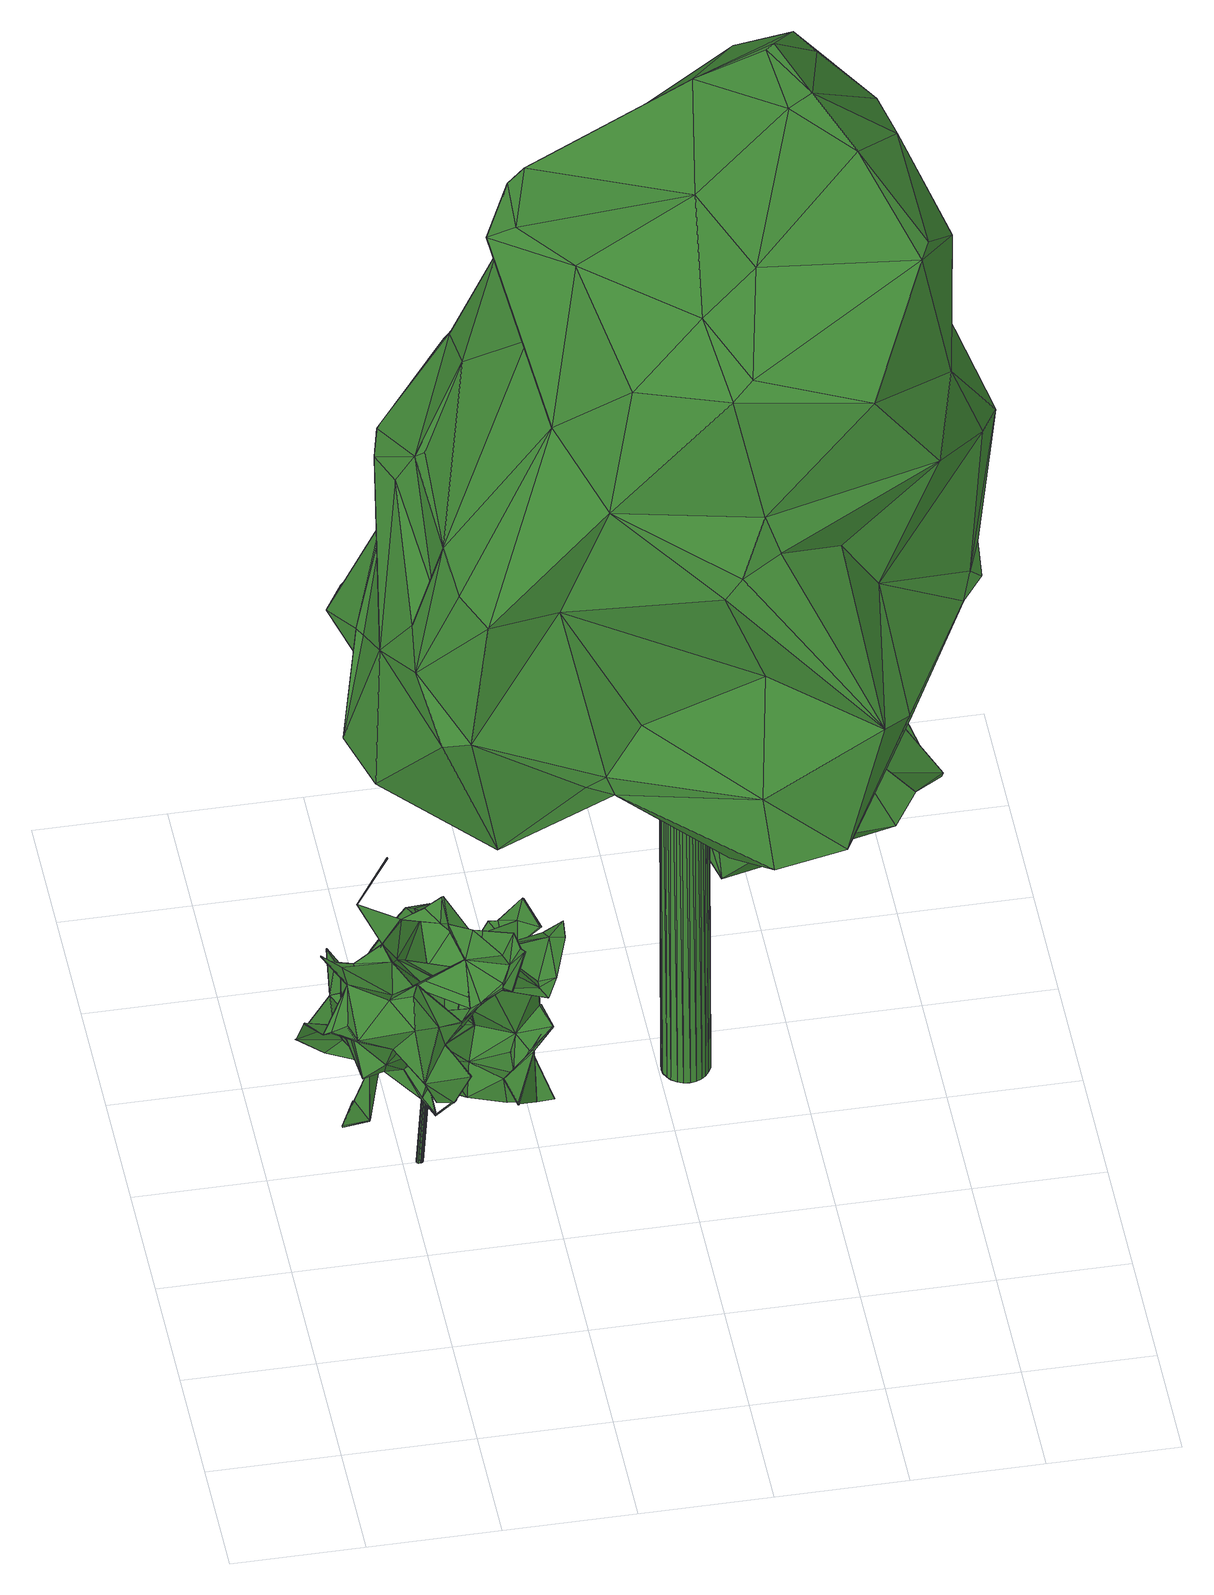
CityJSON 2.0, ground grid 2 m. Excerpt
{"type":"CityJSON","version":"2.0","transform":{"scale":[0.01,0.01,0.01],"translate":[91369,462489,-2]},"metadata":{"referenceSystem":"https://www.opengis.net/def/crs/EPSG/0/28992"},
"CityObjects":{
"tree1":{"type":"SolitaryVegetationObject","attributes":{"gtid":330,"crown_width_m":4.02,"crown_median_z":2.15,"trunk_H_m":3.19,"trunk_DBH_m":0.104,"trunk_radius_m":0.052,"trunk_base_height_m":-1.04,"original_gtid":"336"},"geometry":[{"type":"Solid","lod":"3","boundaries":[[[[0,1,2]],[[3,4,5]],[[6,7,8]],[[9,10,11]],[[12,13,14]],[[15,16,17]],[[18,19,20]],[[21,22,23]],[[24,25,18]],[[26,8,27]],[[28,29,30]],[[31,14,32]],[[33,32,14]],[[34,35,36]],[[37,38,39]],[[32,40,41]],[[42,25,43]],[[44,45,46]],[[45,47,46]],[[48,49,50]],[[51,52,53]],[[54,32,41]],[[9,55,10]],[[56,57,58]],[[59,5,60]],[[46,61,62]],[[63,64,65]],[[66,67,68]],[[15,17,69]],[[5,59,70]],[[10,55,71]],[[72,22,73]],[[72,73,74]],[[75,76,77]],[[78,79,80]],[[81,82,83]],[[84,85,86]],[[87,39,88]],[[37,39,87]],[[6,89,90]],[[6,26,89]],[[20,91,92]],[[93,94,95]],[[15,69,96]],[[97,26,98]],[[99,100,101]],[[41,102,103]],[[104,102,41]],[[44,62,105]],[[106,76,107]],[[108,12,94]],[[109,110,111]],[[112,109,111]],[[113,114,56]],[[115,116,117]],[[80,65,64]],[[3,118,4]],[[119,62,61]],[[53,52,84]],[[120,121,122]],[[13,122,121]],[[123,108,124]],[[125,108,123]],[[126,127,86]],[[128,105,129]],[[55,82,130]],[[131,119,61]],[[4,132,133]],[[134,135,136]],[[101,100,137]],[[121,120,138]],[[139,58,140]],[[141,142,143]],[[20,19,144]],[[145,146,37]],[[3,147,148]],[[15,26,97]],[[96,26,15]],[[141,149,142]],[[150,151,152]],[[87,88,153]],[[154,24,155]],[[40,156,157]],[[158,159,160]],[[11,83,9]],[[41,103,54]],[[161,162,163]],[[164,91,144]],[[32,165,31]],[[166,167,20]],[[2,1,168]],[[26,96,169]],[[170,16,112]],[[170,112,111]],[[8,26,6]],[[171,172,173]],[[174,175,129]],[[176,129,175]],[[177,178,24]],[[179,24,178]],[[180,174,181]],[[33,85,32]],[[40,32,85]],[[113,182,23]],[[11,71,183]],[[10,71,11]],[[97,16,15]],[[184,185,186]],[[123,187,125]],[[73,21,23]],[[188,79,189]],[[188,189,190]],[[191,187,124]],[[192,8,193]],[[27,8,192]],[[194,195,196]],[[197,198,82]],[[82,198,130]],[[199,186,200]],[[9,83,82]],[[183,201,57]],[[55,202,71]],[[191,125,187]],[[203,79,190]],[[124,204,185]],[[205,185,204]],[[89,206,90]],[[207,39,208]],[[117,209,115]],[[210,211,212]],[[79,203,65]],[[111,150,213]],[[214,215,74]],[[47,215,214]],[[102,40,85]],[[69,17,89]],[[150,216,151]],[[111,216,150]],[[216,110,202]],[[128,217,218]],[[219,139,140]],[[220,221,222]],[[223,221,220]],[[8,7,193]],[[134,136,221]],[[134,221,224]],[[59,60,68]],[[42,225,226]],[[161,227,228]],[[101,229,230]],[[231,57,201]],[[138,0,2]],[[157,232,233]],[[198,234,130]],[[186,67,235]],[[236,237,79]],[[236,79,78]],[[236,34,207]],[[236,207,208]],[[104,157,233]],[[197,56,238]],[[57,56,81]],[[64,239,225]],[[240,241,242]],[[240,242,182]],[[140,243,219]],[[165,244,95]],[[17,245,206]],[[246,91,20]],[[247,84,172]],[[248,249,216]],[[248,216,234]],[[250,85,251]],[[69,169,96]],[[100,99,252]],[[253,126,254]],[[253,2,126]],[[166,152,167]],[[197,82,56]],[[253,255,251]],[[256,192,193]],[[124,187,123]],[[256,102,257]],[[258,115,91]],[[259,260,106]],[[261,255,253]],[[262,261,253]],[[75,77,106]],[[42,43,225]],[[16,109,112]],[[263,45,44]],[[31,94,12]],[[95,94,31]],[[132,174,180]],[[132,180,133]],[[36,146,145]],[[86,33,14]],[[109,264,265]],[[110,109,265]],[[0,266,1]],[[226,19,42]],[[206,89,17]],[[267,191,268]],[[240,194,269]],[[74,73,194]],[[259,116,205]],[[224,270,30]],[[133,271,5]],[[184,268,191]],[[70,68,272]],[[273,39,207]],[[44,46,62]],[[56,82,81]],[[60,274,235]],[[267,120,125]],[[267,125,191]],[[275,198,276]],[[262,251,255]],[[23,277,73]],[[159,2,168]],[[256,231,278]],[[279,231,256]],[[129,119,280]],[[129,105,119]],[[259,106,281]],[[2,159,126]],[[24,154,34]],[[161,228,162]],[[139,219,182]],[[110,71,202]],[[282,266,271]],[[283,284,131]],[[129,176,203]],[[65,203,176]],[[278,285,286]],[[165,102,193]],[[241,240,269]],[[41,157,104]],[[186,287,200]],[[27,192,256]],[[164,272,68]],[[288,270,114]],[[289,238,222]],[[238,220,222]],[[290,291,292]],[[40,157,41]],[[183,293,286]],[[209,117,275]],[[263,128,45]],[[294,128,263]],[[181,174,280]],[[181,280,119]],[[23,22,72]],[[113,139,182]],[[26,169,89]],[[86,85,33]],[[42,19,18]],[[226,225,148]],[[239,148,225]],[[216,111,110]],[[56,114,223]],[[241,269,242]],[[73,242,194]],[[269,194,242]],[[171,254,295]],[[129,280,174]],[[256,278,27]],[[210,217,296]],[[297,174,132]],[[136,222,221]],[[73,22,21]],[[154,276,198]],[[118,298,299]],[[300,146,36]],[[301,145,37]],[[190,302,149]],[[0,303,304]],[[305,304,303]],[[306,78,225]],[[306,225,43]],[[5,271,199]],[[185,258,91]],[[115,258,116]],[[226,148,147]],[[307,196,195]],[[94,204,108]],[[12,14,31]],[[308,181,119]],[[309,209,155]],[[257,279,256]],[[278,310,27]],[[203,311,129]],[[268,186,199]],[[213,6,90]],[[169,69,89]],[[273,312,88]],[[64,225,78]],[[115,309,177]],[[115,209,309]],[[31,165,95]],[[313,312,36]],[[126,159,158]],[[165,193,7]],[[293,109,310]],[[56,58,139]],[[273,36,312]],[[294,263,314]],[[116,259,281]],[[162,228,218]],[[162,218,210]],[[86,14,13]],[[308,158,229]],[[198,275,234]],[[127,158,315]],[[86,127,84]],[[53,84,127]],[[25,24,306]],[[213,150,316]],[[194,196,74]],[[168,1,317]],[[18,318,249]],[[151,249,318]],[[161,163,319]],[[182,219,194]],[[182,194,240]],[[259,320,260]],[[171,173,254]],[[127,315,53]],[[283,52,51]],[[257,52,283]],[[109,293,264]],[[63,239,64]],[[34,236,24]],[[321,272,164]],[[146,300,189]],[[70,272,5]],[[27,98,26]],[[81,11,183]],[[56,139,113]],[[288,114,113]],[[163,162,210]],[[32,102,165]],[[54,102,32]],[[176,175,322]],[[5,323,3]],[[319,211,314]],[[193,102,256]],[[231,58,57]],[[324,58,231]],[[290,91,291]],[[85,257,102]],[[23,182,277]],[[317,1,266]],[[118,299,325]],[[164,68,67]],[[12,326,122]],[[108,326,12]],[[275,155,209]],[[252,99,230]],[[99,101,230]],[[79,146,189]],[[321,327,147]],[[210,212,163]],[[314,328,329]],[[294,329,328]],[[147,327,226]],[[105,62,119]],[[214,46,47]],[[126,158,127]],[[119,330,308]],[[233,232,284]],[[3,148,298]],[[3,298,118]],[[129,311,45]],[[203,45,311]],[[45,128,129]],[[47,45,134]],[[190,45,203]],[[45,190,134]],[[279,324,231]],[[331,50,49]],[[301,37,153]],[[153,37,87]],[[206,245,170]],[[227,105,228]],[[273,34,36]],[[170,245,16]],[[17,16,245]],[[313,145,301]],[[36,145,313]],[[297,132,325]],[[24,236,332]],[[113,28,288]],[[250,257,85]],[[283,307,257]],[[210,218,217]],[[201,285,278]],[[201,278,231]],[[12,122,13]],[[257,307,333]],[[279,257,333]],[[93,95,244]],[[190,189,135]],[[128,218,105]],[[5,199,200]],[[307,195,333]],[[107,248,234]],[[55,130,202]],[[234,275,107]],[[275,334,107]],[[130,234,202]],[[121,138,2]],[[116,335,117]],[[260,320,7]],[[265,264,71]],[[110,265,71]],[[166,150,152]],[[249,151,216]],[[249,248,166]],[[248,316,166]],[[166,316,150]],[[184,186,268]],[[53,232,51]],[[131,284,53]],[[199,267,268]],[[57,81,183]],[[42,18,25]],[[61,214,196]],[[61,196,131]],[[205,320,213]],[[301,153,313]],[[260,7,75]],[[106,260,75]],[[236,38,237]],[[208,38,236]],[[249,177,18]],[[141,336,149]],[[113,23,28]],[[298,239,63]],[[75,7,6]],[[124,184,191]],[[124,185,184]],[[149,302,142]],[[302,190,135]],[[143,302,135]],[[143,337,141]],[[141,337,336]],[[142,302,143]],[[212,211,338]],[[163,338,211]],[[163,212,338]],[[103,102,54]],[[214,74,196]],[[73,277,182]],[[167,152,318]],[[152,151,318]],[[48,292,49]],[[292,246,49]],[[331,49,246]],[[71,264,183]],[[293,183,264]],[[84,52,257]],[[182,242,73]],[[180,181,317]],[[259,213,320]],[[163,211,319]],[[263,58,324]],[[223,114,221]],[[114,270,221]],[[27,310,98]],[[98,310,97]],[[90,206,213]],[[278,293,310]],[[278,286,293]],[[97,310,16]],[[16,310,109]],[[270,224,221]],[[53,284,232]],[[286,285,183]],[[82,55,9]],[[266,199,271]],[[266,304,199]],[[196,283,131]],[[166,177,249]],[[18,177,24]],[[51,104,233]],[[51,233,283]],[[283,196,307]],[[70,59,68]],[[106,77,76]],[[218,228,105]],[[308,330,158]],[[316,76,213]],[[298,148,239]],[[135,189,300]],[[120,0,138]],[[230,229,158]],[[287,186,274]],[[287,274,60]],[[153,312,313]],[[88,312,153]],[[38,37,237]],[[4,118,325]],[[4,325,132]],[[72,29,28]],[[28,23,72]],[[155,276,154]],[[51,232,156]],[[232,157,156]],[[253,13,121]],[[19,327,144]],[[144,327,321]],[[155,179,309]],[[24,179,155]],[[253,86,13]],[[205,204,320]],[[177,309,179]],[[65,80,79]],[[259,76,75]],[[259,75,213]],[[330,131,315]],[[214,61,46]],[[199,305,267]],[[50,331,48]],[[4,339,5]],[[133,5,339]],[[133,339,4]],[[201,183,285]],[[272,321,323]],[[272,323,5]],[[147,323,321]],[[3,323,147]],[[122,326,125]],[[215,29,72]],[[72,74,215]],[[36,289,300]],[[175,174,297]],[[175,297,299]],[[299,322,175]],[[292,291,246]],[[67,91,164]],[[185,91,67]],[[5,287,60]],[[186,185,67]],[[297,325,299]],[[328,340,296]],[[328,314,340]],[[210,340,314]],[[237,37,146]],[[237,146,79]],[[283,233,284]],[[330,119,131]],[[65,176,322]],[[85,84,247]],[[85,247,251]],[[102,156,40]],[[102,104,156]],[[333,195,161]],[[252,160,137]],[[294,314,329]],[[334,275,117]],[[159,181,160]],[[210,314,211]],[[263,44,161]],[[263,161,195]],[[161,44,227]],[[227,44,105]],[[48,331,292]],[[168,317,159]],[[296,128,328]],[[159,317,181]],[[166,92,177]],[[115,177,92]],[[205,116,258]],[[205,258,185]],[[67,66,235]],[[20,92,166]],[[235,66,60]],[[68,60,66]],[[5,200,287]],[[230,158,160]],[[230,160,252]],[[100,252,137]],[[236,306,332]],[[24,332,306]],[[25,306,43]],[[93,320,94]],[[179,178,177]],[[78,306,236]],[[81,83,11]],[[288,30,270]],[[28,30,288]],[[29,215,30]],[[134,224,30]],[[47,134,30]],[[58,341,243]],[[195,243,341]],[[195,341,58]],[[216,202,234]],[[20,318,18]],[[20,167,318]],[[294,328,128]],[[80,64,78]],[[124,108,204]],[[125,326,108]],[[253,121,2]],[[63,65,322]],[[63,322,298]],[[299,298,322]],[[263,195,58]],[[51,156,104]],[[333,161,342]],[[279,342,324]],[[263,324,342]],[[333,342,279]],[[246,291,91]],[[144,321,164]],[[53,315,131]],[[91,290,144]],[[144,290,20]],[[246,20,290]],[[246,290,331]],[[292,331,290]],[[300,289,222]],[[300,136,135]],[[281,106,107]],[[343,107,334]],[[334,117,343]],[[335,281,107]],[[343,335,107]],[[335,116,281]],[[188,190,79]],[[117,335,343]],[[295,254,251]],[[126,251,254]],[[126,86,251]],[[181,229,160]],[[253,251,86]],[[107,76,248]],[[316,248,76]],[[171,295,251]],[[259,205,76]],[[213,76,205]],[[56,223,238]],[[223,220,238]],[[219,243,194]],[[194,243,195]],[[149,336,190]],[[206,170,344]],[[206,344,213]],[[262,255,261]],[[251,262,250]],[[308,229,181]],[[254,262,253]],[[173,250,262]],[[173,262,254]],[[160,229,137]],[[101,137,229]],[[319,342,161]],[[319,314,342]],[[263,342,314]],[[226,327,19]],[[111,213,344]],[[111,344,170]],[[94,320,204]],[[93,244,320]],[[75,6,213]],[[320,244,7]],[[165,7,244]],[[317,266,180]],[[267,305,120]],[[296,217,128]],[[199,304,305]],[[120,305,303]],[[140,58,243]],[[303,0,120]],[[304,266,0]],[[180,266,282]],[[186,235,274]],[[180,282,271]],[[180,271,133]],[[300,222,136]],[[215,47,30]],[[34,273,207]],[[210,296,340]],[[289,36,35]],[[289,35,238]],[[197,238,35]],[[122,345,120]],[[120,345,125]],[[122,125,345]],[[197,35,198]],[[198,35,154]],[[154,35,34]],[[330,315,158]],[[251,172,171]],[[250,172,257]],[[84,257,172]],[[173,172,250]],[[251,247,172]],[[115,92,91]],[[190,337,134]],[[336,337,190]],[[134,337,135]],[[143,135,337]],[[275,276,155]],[[208,39,38]],[[88,39,273]],[[346,347,348]],[[346,348,349]],[[349,348,350]],[[349,350,351]],[[348,347,352]],[[348,352,350]],[[350,352,353]],[[350,353,351]],[[352,347,354]],[[352,354,353]],[[353,354,355]],[[353,355,351]],[[354,347,356]],[[354,356,355]],[[355,356,357]],[[355,357,351]],[[356,347,358]],[[356,358,357]],[[357,358,359]],[[357,359,351]],[[358,347,360]],[[358,360,359]],[[359,360,361]],[[359,361,351]],[[360,347,362]],[[360,362,361]],[[361,362,363]],[[361,363,351]],[[362,347,364]],[[362,364,363]],[[363,364,365]],[[363,365,351]],[[364,347,366]],[[364,366,365]],[[365,366,367]],[[365,367,351]],[[366,347,368]],[[366,368,367]],[[367,368,369]],[[367,369,351]],[[368,347,370]],[[368,370,369]],[[369,370,371]],[[369,371,351]],[[370,347,372]],[[370,372,371]],[[371,372,373]],[[371,373,351]],[[372,347,374]],[[372,374,373]],[[373,374,375]],[[373,375,351]],[[374,347,376]],[[374,376,375]],[[375,376,377]],[[375,377,351]],[[376,347,378]],[[376,378,377]],[[377,378,379]],[[377,379,351]],[[378,347,380]],[[378,380,379]],[[379,380,381]],[[379,381,351]],[[380,347,382]],[[380,382,381]],[[381,382,383]],[[381,383,351]],[[382,347,384]],[[382,384,383]],[[383,384,385]],[[383,385,351]],[[384,347,386]],[[384,386,385]],[[385,386,387]],[[385,387,351]],[[386,347,388]],[[386,388,387]],[[387,388,389]],[[387,389,351]],[[388,347,390]],[[388,390,389]],[[389,390,391]],[[389,391,351]],[[390,347,392]],[[390,392,391]],[[391,392,393]],[[391,393,351]],[[392,347,394]],[[392,394,393]],[[393,394,395]],[[393,395,351]],[[394,347,346]],[[394,346,395]],[[395,346,349]],[[395,349,351]]]]}]},
"tree2":{"type":"SolitaryVegetationObject","attributes":{"gtid":111,"crown_width_m":10.94,"crown_median_z":10.19,"trunk_H_m":10.48,"trunk_DBH_m":0.72,"trunk_radius_m":0.36,"trunk_base_height_m":-0.29,"original_gtid":"115"},"geometry":[{"type":"Solid","lod":"3","boundaries":[[[[396,397,398]],[[399,397,396]],[[400,401,402]],[[403,404,405]],[[406,407,408]],[[409,410,411]],[[412,413,414]],[[415,416,417]],[[418,419,420]],[[421,422,423]],[[424,411,410]],[[425,426,427]],[[405,428,429]],[[430,431,432]],[[433,434,435]],[[436,437,438]],[[427,426,439]],[[399,396,440]],[[399,440,441]],[[442,443,444]],[[445,446,447]],[[448,449,450]],[[451,429,452]],[[453,398,454]],[[455,419,418]],[[456,457,420]],[[448,455,449]],[[458,459,460]],[[459,461,460]],[[462,446,463]],[[464,465,466]],[[464,466,424]],[[467,468,469]],[[470,471,472]],[[473,474,475]],[[476,477,431]],[[478,479,480]],[[455,481,482]],[[445,483,484]],[[447,483,445]],[[485,486,487]],[[488,407,489]],[[488,489,462]],[[490,491,441]],[[492,493,494]],[[441,482,490]],[[450,495,496]],[[497,496,495]],[[498,499,500]],[[410,409,464]],[[433,501,502]],[[443,442,503]],[[439,479,427]],[[504,505,506]],[[450,456,420]],[[454,507,406]],[[466,465,508]],[[470,509,510]],[[406,408,453]],[[406,453,454]],[[511,419,455]],[[512,513,437]],[[514,424,515]],[[516,517,432]],[[431,518,416]],[[519,518,431]],[[449,457,456]],[[520,467,521]],[[457,449,455]],[[515,424,466]],[[522,523,524]],[[416,518,417]],[[523,522,525]],[[526,461,396]],[[424,527,411]],[[528,468,529]],[[455,418,457]],[[530,524,531]],[[484,532,500]],[[418,420,457]],[[441,533,482]],[[411,476,415]],[[411,415,409]],[[478,534,535]],[[536,537,467]],[[469,536,467]],[[498,475,538]],[[529,539,528]],[[430,432,517]],[[540,525,522]],[[541,492,542]],[[543,402,544]],[[545,546,451]],[[449,456,450]],[[437,547,548]],[[419,549,420]],[[403,550,404]],[[403,551,550]],[[552,553,520]],[[521,552,520]],[[435,434,554]],[[436,438,555]],[[451,546,429]],[[521,467,556]],[[408,557,453]],[[521,556,552]],[[558,553,552]],[[440,559,515]],[[437,436,475]],[[530,539,529]],[[530,529,524]],[[414,537,536]],[[560,440,396]],[[548,561,512]],[[548,512,437]],[[562,563,564]],[[463,494,493]],[[522,524,565]],[[420,425,450]],[[425,549,426]],[[427,450,425]],[[549,439,426]],[[566,567,568]],[[569,439,549]],[[420,549,425]],[[500,487,486]],[[561,550,512]],[[538,542,492]],[[528,544,469]],[[462,570,571]],[[401,544,402]],[[550,551,512]],[[487,443,503]],[[469,544,401]],[[526,398,453]],[[526,453,421]],[[572,458,573]],[[564,444,574]],[[564,574,507]],[[469,401,536]],[[529,520,565]],[[529,565,524]],[[460,575,573]],[[551,429,546]],[[436,555,576]],[[417,504,415]],[[520,553,565]],[[577,516,477]],[[476,577,477]],[[476,411,577]],[[578,559,560]],[[579,412,400]],[[490,562,491]],[[442,444,563]],[[544,528,539]],[[544,539,543]],[[580,479,478]],[[413,581,556]],[[565,540,522]],[[553,540,565]],[[558,540,553]],[[466,441,515]],[[466,582,441]],[[398,507,454]],[[487,532,443]],[[546,583,551]],[[516,432,477]],[[476,431,415]],[[547,501,561]],[[551,513,512]],[[519,545,518]],[[538,499,498]],[[421,584,422]],[[533,508,465]],[[575,460,423]],[[437,513,583]],[[438,437,583]],[[583,513,551]],[[430,585,568]],[[583,546,545]],[[584,421,586]],[[509,409,504]],[[509,504,587]],[[431,416,415]],[[490,588,562]],[[428,506,452]],[[587,506,428]],[[589,509,587]],[[579,571,412]],[[571,590,412]],[[430,473,576]],[[525,591,523]],[[536,400,412]],[[401,400,536]],[[463,446,494]],[[464,409,509]],[[430,568,473]],[[547,437,498]],[[443,592,574]],[[480,593,510]],[[427,497,495]],[[427,495,450]],[[482,481,490]],[[589,587,428]],[[423,594,421]],[[595,596,531]],[[595,531,524]],[[595,524,523]],[[411,527,577]],[[533,441,508]],[[486,485,502]],[[510,597,480]],[[414,413,537]],[[436,576,475]],[[583,545,598]],[[599,530,531]],[[543,400,402]],[[579,400,543]],[[472,600,465]],[[485,503,497]],[[487,503,485]],[[433,479,580]],[[572,573,516]],[[537,413,467]],[[556,467,413]],[[497,479,433]],[[462,571,488]],[[421,594,526]],[[552,581,558]],[[556,581,552]],[[526,594,461]],[[473,475,576]],[[531,596,599]],[[496,588,448]],[[562,588,442]],[[562,442,563]],[[410,464,424]],[[594,460,461]],[[431,477,432]],[[430,598,431]],[[409,415,504]],[[576,598,430]],[[589,597,509]],[[510,509,597]],[[576,601,598]],[[576,555,601]],[[486,501,547]],[[543,539,530]],[[422,602,575]],[[526,396,398]],[[458,578,459]],[[577,578,458]],[[533,465,600]],[[459,578,560]],[[461,459,560]],[[603,602,584]],[[604,602,603]],[[486,547,498]],[[498,500,486]],[[498,437,475]],[[511,472,471]],[[582,508,441]],[[466,508,582]],[[486,502,501]],[[605,584,586]],[[503,442,588]],[[590,474,525]],[[541,474,590]],[[606,561,501]],[[491,399,441]],[[607,588,496]],[[503,588,607]],[[470,464,509]],[[494,446,445]],[[580,434,433]],[[505,417,452]],[[428,452,429]],[[538,494,445]],[[538,445,499]],[[484,499,445]],[[492,494,538]],[[568,585,608]],[[462,489,447]],[[484,500,499]],[[598,519,431]],[[430,603,585]],[[575,423,422]],[[461,560,396]],[[507,397,564]],[[399,564,397]],[[455,448,481]],[[427,479,497]],[[447,609,483]],[[594,423,460]],[[453,586,421]],[[557,586,453]],[[557,605,586]],[[473,568,610]],[[598,601,583]],[[458,460,573]],[[406,609,489]],[[439,593,480]],[[569,593,439]],[[407,488,408]],[[523,591,595]],[[543,599,579]],[[530,599,543]],[[584,602,422]],[[605,608,584]],[[572,516,577]],[[563,444,564]],[[515,441,440]],[[574,444,443]],[[487,500,532]],[[571,570,590]],[[493,590,570]],[[462,447,446]],[[463,570,462]],[[504,611,587]],[[505,504,417]],[[583,601,555]],[[407,406,489]],[[609,447,489]],[[569,419,511]],[[569,549,419]],[[474,596,591]],[[497,503,496]],[[503,607,496]],[[597,589,612]],[[525,540,613]],[[450,496,448]],[[464,472,465]],[[464,470,472]],[[580,535,434]],[[408,488,614]],[[452,506,505]],[[405,535,428]],[[534,428,535]],[[580,478,535]],[[434,404,554]],[[535,404,434]],[[405,404,535]],[[557,408,614]],[[590,581,413]],[[412,590,413]],[[475,474,542]],[[493,570,463]],[[474,473,610]],[[475,542,538]],[[574,483,615]],[[609,615,483]],[[574,592,484]],[[484,483,574]],[[567,557,610]],[[536,412,414]],[[542,474,541]],[[525,474,591]],[[533,600,482]],[[534,478,612]],[[597,612,478]],[[616,617,527]],[[438,583,555]],[[550,554,404]],[[440,560,559]],[[424,616,527]],[[429,403,405]],[[547,561,548]],[[554,550,606]],[[561,606,550]],[[554,606,435]],[[611,506,587]],[[504,506,611]],[[551,403,429]],[[435,606,501]],[[534,612,428]],[[572,577,458]],[[470,510,471]],[[398,397,507]],[[598,545,519]],[[480,479,439]],[[569,511,471]],[[604,517,516]],[[517,604,430]],[[603,430,604]],[[566,568,605]],[[604,575,602]],[[577,617,578]],[[527,617,577]],[[491,562,564]],[[491,564,399]],[[588,490,481]],[[588,481,448]],[[451,518,545]],[[452,417,518]],[[452,518,451]],[[497,502,485]],[[433,502,497]],[[472,511,600]],[[482,600,511]],[[455,482,511]],[[492,541,493]],[[493,541,590]],[[471,510,593]],[[471,593,569]],[[428,612,589]],[[525,613,590]],[[590,613,581]],[[581,613,558]],[[558,613,540]],[[568,608,605]],[[566,557,567]],[[566,605,557]],[[514,515,559]],[[514,559,424]],[[617,616,559]],[[507,615,406]],[[424,559,616]],[[617,559,578]],[[406,615,609]],[[574,615,507]],[[528,469,468]],[[567,610,568]],[[584,608,603]],[[529,468,520]],[[520,468,467]],[[585,603,608]],[[597,478,480]],[[433,435,501]],[[595,591,596]],[[571,614,488]],[[579,614,571]],[[610,614,579]],[[610,557,614]],[[484,592,532]],[[443,532,592]],[[604,573,575]],[[516,573,604]],[[599,596,579]],[[610,579,596]],[[474,610,596]],[[618,619,620]],[[618,620,621]],[[621,620,622]],[[621,622,623]],[[620,619,624]],[[620,624,622]],[[622,624,625]],[[622,625,623]],[[624,619,626]],[[624,626,625]],[[625,626,627]],[[625,627,623]],[[626,619,628]],[[626,628,627]],[[627,628,629]],[[627,629,623]],[[628,619,630]],[[628,630,629]],[[629,630,631]],[[629,631,623]],[[630,619,632]],[[630,632,631]],[[631,632,633]],[[631,633,623]],[[632,619,634]],[[632,634,633]],[[633,634,635]],[[633,635,623]],[[634,619,636]],[[634,636,635]],[[635,636,637]],[[635,637,623]],[[636,619,638]],[[636,638,637]],[[637,638,639]],[[637,639,623]],[[638,619,640]],[[638,640,639]],[[639,640,641]],[[639,641,623]],[[640,619,642]],[[640,642,641]],[[641,642,643]],[[641,643,623]],[[642,619,644]],[[642,644,643]],[[643,644,645]],[[643,645,623]],[[644,619,646]],[[644,646,645]],[[645,646,647]],[[645,647,623]],[[646,619,648]],[[646,648,647]],[[647,648,649]],[[647,649,623]],[[648,619,650]],[[648,650,649]],[[649,650,651]],[[649,651,623]],[[650,619,652]],[[650,652,651]],[[651,652,653]],[[651,653,623]],[[652,619,654]],[[652,654,653]],[[653,654,655]],[[653,655,623]],[[654,619,656]],[[654,656,655]],[[655,656,657]],[[655,657,623]],[[656,619,658]],[[656,658,657]],[[657,658,659]],[[657,659,623]],[[658,619,660]],[[658,660,659]],[[659,660,661]],[[659,661,623]],[[660,619,662]],[[660,662,661]],[[661,662,663]],[[661,663,623]],[[662,619,664]],[[662,664,663]],[[663,664,665]],[[663,665,623]],[[664,619,666]],[[664,666,665]],[[665,666,667]],[[665,667,623]],[[666,619,618]],[[666,618,667]],[[667,618,621]],[[667,621,623]]]]}]}
},
"vertices":[
[50,573,418],[94,580,401],[99,538,434],[158,734,358],[112,694,318],[105,670,378],[291,473,510],[260,456,493],[291,472,508],[433,628,489],[437,609,525],[438,598,502],[106,446,490],[105,446,488],[157,444,467],[358,476,596],[356,500,581],[357,476,597],[245,708,470],[244,707,470],[212,681,500],[400,473,304],[399,474,304],[374,520,362],[299,726,434],[246,762,443],[323,464,539],[303,492,495],[395,555,358],[350,549,334],[350,551,334],[186,422,518],[191,375,456],[172,449,465],[337,717,420],[352,683,419],[389,712,392],[373,780,381],[359,784,378],[372,780,383],[210,383,409],[235,376,410],[235,768,441],[276,800,414],[271,558,309],[274,630,285],[271,557,308],[304,563,306],[203,743,567],[202,742,567],[203,742,568],[217,428,344],[204,465,345],[202,465,344],[259,372,461],[412,634,484],[399,587,386],[388,545,470],[359,561,360],[106,702,440],[113,669,442],[239,548,300],[239,549,301],[212,699,360],[253,703,380],[237,701,306],[103,640,472],[135,646,457],[113,670,443],[328,421,573],[107,703,440],[414,594,510],[351,511,327],[372,466,309],[332,483,299],[277,481,494],[280,540,537],[301,494,495],[271,750,376],[328,735,348],[282,734,380],[401,614,477],[398,642,460],[432,626,488],[182,493,380],[198,459,442],[151,464,419],[412,796,406],[412,795,407],[322,465,541],[324,476,540],[177,640,494],[213,681,499],[200,486,549],[159,486,525],[191,464,547],[329,421,572],[340,496,556],[326,476,540],[89,477,296],[89,478,295],[133,500,280],[232,436,471],[260,374,460],[243,403,392],[201,580,317],[260,500,451],[319,543,471],[106,533,522],[335,532,542],[328,571,521],[300,584,552],[351,530,584],[412,545,379],[401,589,385],[201,651,450],[227,598,447],[262,603,436],[152,718,304],[219,553,301],[66,509,452],[77,500,461],[77,500,463],[75,576,545],[104,567,526],[106,534,521],[119,481,382],[152,488,385],[221,650,321],[198,617,292],[397,642,462],[216,488,345],[101,661,304],[82,646,307],[346,641,323],[362,675,318],[346,642,325],[113,529,297],[68,509,451],[410,545,380],[372,520,362],[400,669,273],[422,718,290],[401,669,275],[211,681,499],[382,743,386],[371,749,379],[172,739,381],[182,758,378],[421,718,290],[269,612,543],[272,671,544],[270,670,544],[413,795,406],[340,674,416],[311,665,400],[241,402,392],[242,401,391],[136,516,368],[136,518,369],[115,528,298],[247,539,374],[174,528,383],[207,557,443],[166,647,449],[224,439,503],[263,646,515],[246,677,519],[96,579,402],[327,421,572],[350,530,586],[157,528,381],[174,527,384],[125,552,441],[159,620,287],[186,649,342],[221,651,320],[245,706,470],[245,761,442],[254,702,382],[88,616,317],[158,569,324],[371,480,397],[417,548,472],[146,557,475],[185,606,488],[141,599,442],[75,576,543],[325,678,345],[342,699,351],[362,676,316],[102,567,524],[277,481,492],[261,456,491],[326,477,352],[287,546,330],[276,499,304],[359,653,434],[358,653,435],[95,581,402],[135,598,375],[388,532,469],[349,607,495],[260,665,286],[172,533,491],[203,539,498],[338,496,556],[371,749,381],[359,784,380],[273,627,411],[183,632,400],[227,598,445],[181,632,401],[280,538,538],[276,500,303],[339,530,318],[302,608,525],[188,648,342],[173,613,348],[369,482,397],[325,625,373],[374,597,352],[326,630,361],[374,596,353],[374,596,351],[212,763,415],[212,764,416],[239,548,302],[200,551,336],[134,501,281],[133,499,282],[321,542,470],[217,427,342],[218,429,343],[349,608,494],[103,638,472],[340,761,373],[341,761,371],[352,648,424],[184,757,378],[334,404,368],[335,402,367],[335,404,367],[344,496,344],[201,486,548],[354,500,581],[152,704,518],[173,495,382],[301,608,523],[277,664,510],[202,511,469],[151,466,419],[89,479,297],[101,500,469],[110,538,442],[157,446,467],[260,498,450],[232,483,424],[187,606,487],[204,539,496],[202,511,471],[159,486,523],[172,531,490],[305,596,354],[388,545,472],[327,571,519],[46,617,349],[99,539,436],[123,554,441],[334,403,366],[383,595,354],[47,619,349],[148,656,398],[396,753,403],[135,645,455],[341,617,434],[350,649,424],[346,494,344],[318,523,488],[276,529,416],[200,580,316],[248,525,434],[45,618,349],[218,488,346],[204,465,343],[397,513,466],[398,512,467],[147,654,398],[412,568,354],[342,674,414],[152,705,516],[151,705,517],[152,706,517],[388,532,471],[285,669,323],[151,489,385],[212,697,360],[118,663,335],[160,734,358],[153,716,304],[343,698,352],[398,753,401],[421,718,291],[49,573,419],[50,574,419],[51,573,420],[277,798,414],[242,527,359],[160,568,325],[218,680,420],[336,511,533],[267,628,249],[425,725,411],[427,725,410],[273,626,409],[173,495,380],[269,607,535],[112,602,351],[247,679,519],[260,601,436],[200,486,547],[216,680,420],[174,703,355],[173,701,356],[292,555,422],[114,692,318],[101,501,471],[212,762,416],[253,701,381],[310,665,398],[200,549,335],[203,741,566],[282,735,382],[248,537,374],[342,616,434],[261,601,437],[399,670,274],[399,668,274],[143,598,442],[116,663,336],[217,680,419],[349,550,335],[291,555,421],[291,555,423],[334,532,543],[101,502,470],[230,602,96],[225,602,96],[230,603,96],[246,584,415],[246,585,415],[241,584,415],[230,604,96],[246,587,415],[229,605,96],[245,588,415],[228,606,96],[244,589,415],[227,607,96],[242,589,415],[225,607,96],[241,590,415],[224,607,96],[240,589,415],[223,607,96],[238,589,415],[222,606,96],[237,588,415],[221,605,96],[237,587,415],[220,604,96],[236,586,415],[220,602,96],[236,585,415],[220,601,96],[236,583,415],[220,600,96],[236,582,415],[221,598,96],[237,581,415],[222,598,96],[238,580,415],[223,597,96],[239,579,415],[225,597,96],[240,579,415],[226,597,96],[242,579,415],[227,597,96],[243,580,414],[229,598,96],[244,580,414],[229,599,96],[245,582,414],[230,600,96],[246,583,415],
[309,870,1451],[504,895,1582],[463,1039,1376],[426,845,1623],[644,1123,659],[556,1213,483],[534,1183,464],[854,83,1329],[965,273,1366],[844,47,1363],[626,1151,1108],[640,1192,1014],[584,1211,984],[258,229,1466],[228,301,1469],[172,344,1291],[776,1214,665],[925,1227,553],[793,1348,595],[236,246,1227],[396,197,1162],[423,184,1189],[722,534,2250],[732,407,2247],[768,415,2265],[238,979,966],[165,910,957],[183,901,990],[222,394,1482],[898,441,2141],[916,288,2063],[964,362,2002],[801,6,1380],[751,33,1130],[403,613,931],[285,303,963],[177,517,952],[1027,355,1657],[979,296,1402],[1000,352,1407],[661,559,1252],[824,581,1221],[712,416,1260],[902,264,2051],[309,824,1501],[370,778,1692],[686,949,1737],[733,850,1617],[656,961,1709],[915,975,1123],[955,1039,1059],[873,1025,1108],[712,745,2071],[777,616,2203],[883,527,2135],[645,42,1099],[634,74,1209],[442,1111,1072],[485,1058,1384],[622,577,2171],[804,577,2195],[735,540,2255],[198,761,1197],[208,769,1244],[197,766,1200],[230,785,1266],[953,1083,1023],[973,1070,992],[377,369,1714],[310,530,1954],[367,513,1758],[858,1235,422],[713,1145,456],[562,1246,429],[477,266,1860],[584,294,1962],[430,466,1936],[543,758,863],[721,953,886],[740,717,989],[197,267,1210],[131,441,993],[912,171,1740],[948,281,1810],[812,153,1885],[560,710,1998],[384,630,1988],[762,955,1235],[810,903,1284],[827,634,1590],[835,636,1447],[815,697,1566],[665,1189,985],[713,1120,1078],[535,808,1859],[540,853,1808],[839,937,982],[900,1018,915],[946,992,1055],[909,491,1923],[800,630,1902],[951,514,1800],[900,637,1217],[908,712,1226],[865,744,1343],[978,373,1404],[920,451,1643],[750,758,1741],[366,246,1465],[482,220,1249],[652,152,1378],[536,1066,1419],[323,559,1929],[435,222,1669],[611,189,1886],[596,413,2095],[799,248,1280],[719,308,1167],[234,609,1474],[294,636,1618],[110,589,954],[172,619,941],[435,179,1157],[417,411,1071],[910,1055,297],[941,1135,350],[957,777,475],[775,741,496],[712,836,358],[871,820,644],[391,936,1177],[181,420,1314],[534,1152,394],[708,976,326],[647,892,474],[674,859,513],[784,788,1505],[356,615,1976],[771,195,1576],[829,211,1478],[747,1366,573],[782,1364,565],[890,738,1120],[531,1149,397],[990,799,516],[799,993,895],[792,828,991],[527,1160,449],[529,1187,442],[597,142,1040],[657,166,1054],[860,592,1233],[811,433,1368],[826,360,2190],[963,277,1362],[811,161,1124],[1051,1043,352],[1061,979,374],[997,303,1383],[569,488,1035],[960,1208,526],[528,1155,976],[1064,981,378],[221,621,1458],[193,771,1383],[928,344,1391],[607,907,1788],[651,956,1733],[623,952,1696],[957,897,402],[465,825,988],[604,963,1115],[500,814,938],[671,335,2011],[903,1033,922],[819,1039,914],[165,729,1021],[158,746,1020],[664,994,1423],[134,858,959],[580,570,968],[148,502,1197],[179,718,1377],[646,1079,670],[997,297,1671],[948,1130,485],[422,554,1776],[691,318,1128],[222,941,944],[362,763,1036],[279,971,960],[588,128,1559],[683,859,1849],[613,123,1600],[821,972,697],[811,839,636],[711,875,1441],[643,206,1910],[247,860,1063],[698,832,527],[704,980,630],[654,167,1675],[497,461,1012],[660,1016,612],[352,523,1973],[567,486,1030],[139,857,956],[197,732,1010],[174,671,972],[342,932,1003],[994,340,1391],[716,731,1810],[322,874,1024],[721,1083,1116],[716,956,887],[587,134,1559],[674,149,1617],[896,902,478],[585,1183,935],[648,986,1199],[219,463,1339],[196,641,1397],[661,652,171],[625,652,171],[660,661,171],[659,661,1219],[658,670,1219],[623,661,1219],[656,670,171],[655,679,1219],[651,677,171],[649,686,1219],[643,683,171],[642,692,1219],[635,687,171],[633,696,1219],[625,688,171],[624,697,1219],[616,687,171],[614,696,1219],[607,683,171],[606,692,1219],[600,678,171],[598,687,1219],[594,670,171],[592,679,1219],[590,662,171],[589,671,1219],[589,652,171],[587,661,1219],[590,643,171],[588,652,1219],[594,634,171],[592,643,1219],[599,627,171],[598,636,1219],[607,621,171],[605,630,1219],[615,617,171],[614,626,1219],[625,616,171],[623,625,1219],[634,617,171],[632,626,1219],[643,621,171],[641,630,1219],[650,626,171],[649,635,1219],[656,634,171],[654,643,1219],[660,642,171],[658,651,1219]
]}
